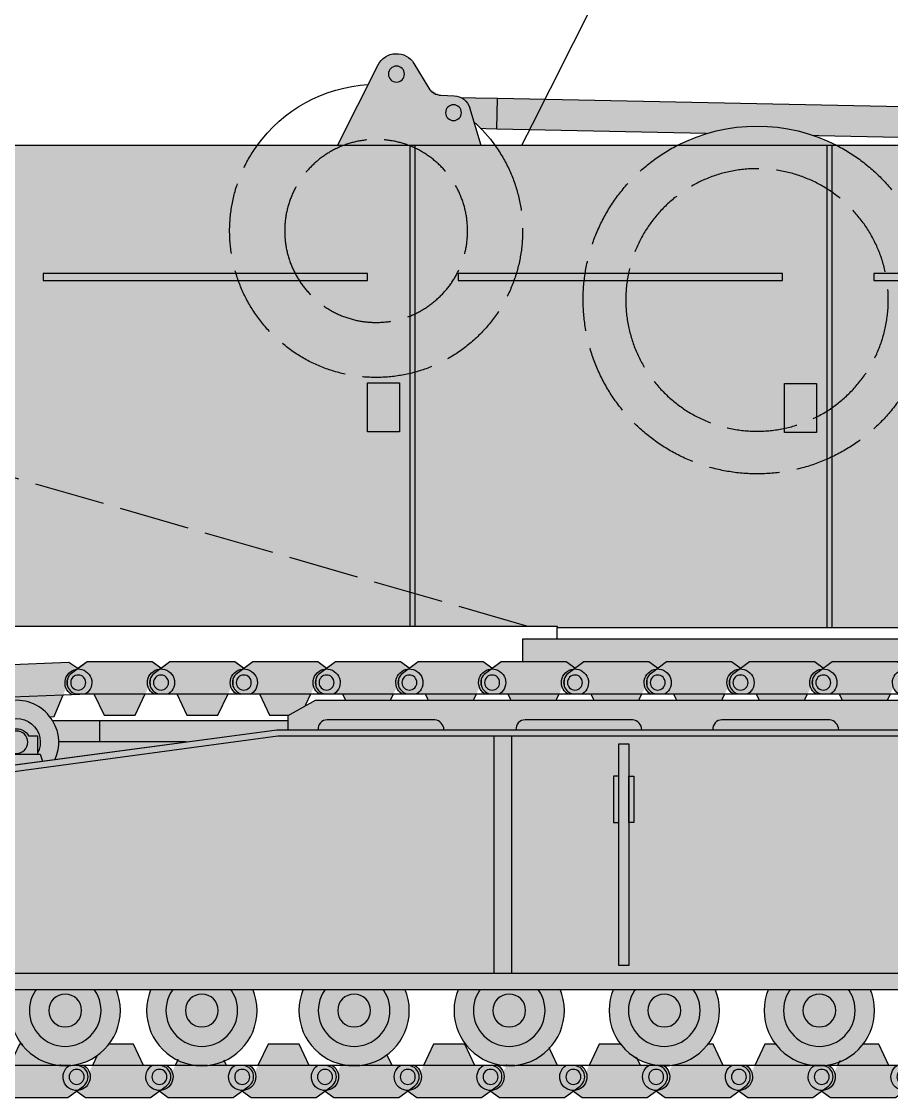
# Model space of a CAD drawing. Header units: millimetres. Extents: x -4144 to 24821, y -10508 to 12478.
# Drawn here: x -674 to 2289, y -521 to 3143 of the extents above; entities that cross this region are included whole.
import ezdxf
from ezdxf.enums import TextEntityAlignment as Align

# ---------------------------------------------------------------- set-up
doc = ezdxf.new("R2010")
doc.units = ezdxf.units.MM
doc.set_wipeout_variables(frame=1)
doc.linetypes.add('ACAD_ISO02W100', pattern=[15, 12, -3])
doc.layers.add('Техника. Кран LR 1280', color=250, linetype='Continuous')
doc.layers.add('Техника. Кран LR 1280 Штрих', color=31, linetype='Continuous')
doc.styles.get("Standard").update_dxf_attribs({"font": 'arial.ttf'})

# ---------------------------------------------------------------- blocks, each defined once
blk = doc.blocks.new('BLOCK-20181117.118430967')
at = {"color": 0, "linetype": 'ByBlock', "lineweight": -2, "ltscale": 20, "transparency": 16777216}
blk.add_wipeout([(-1161.1383157966784, 39.86733143864694), (-3885.087175180772, 39.86733143864694), (-3885.087175180772, 81.08205115640249), (-2259.9080630145045, 81.08205115640249), (-2259.9080630145045, 624.0530674245383), (-2197.7662791206385, 692.3813681737274), (-1858.967477249419, 724.5835040418679), (-1858.967477249419, 1793.1038305710517), (-2197.7662791206385, 1793.1038305710517), (-2197.7662791206385, 692.3813681737274), (-2322.0498469083695, 677.21308875867), (-2322.0498469083695, 1793.1038305710517), (-3033.136698855902, 1793.1038305710517), (-3033.136698855902, 1793.1038305710517), (-3170.7414486279968, 1470.2305449326877), (-3285.2173569703746, 1138.4512626561382), (-3375.9935786947476, 799.4204332199324), (-3442.617449392223, 454.828666643828), (-3448.124170190737, 418.88240031002897), (-2823.1862759043875, 418.88240031880014), (-2791.481295613529, 430.6457322288352), (-2791.481295613529, 430.6457322288352), (-2689.469730476454, 518.2419253426024), (-2575.4717566270483, 589.543499153915), (-2452.06746728284, 642.9366994812099), (-2322.0498469083686, 677.21308875867), (-2322.0498469083695, 677.21308875867), (-2259.9080630145045, 624.0530674245383), (-2259.908063014505, 96.03807330458312), (-3255.5491984352493, 96.03807330458312), (-3521.817240787925, 294.9185368482913), (-3521.817240787925, 294.9185368482913), (-3546.1515130399803, 316.62885473408005), (-3563.603146909815, 344.17763300122533), (-3572.835435264073, 375.45477418265455), (-3573.141231379851, 408.06460701685864), (-3573.141231379851, 408.06460701685864), (-3573.141231379851, 408.06460701685864), (-3510.7260102492796, 756.7134653884968), (-3424.08197211583, 1100.1439487887837), (-3313.63336455943, 1436.674469487094), (-3179.920992873462, 1764.6572250257632), (-3144.6636735593856, 1841.4425715405732), (-3144.6636735593856, 1841.4425715405732), (-3112.730411230957, 1874.7189195089659), (-3074.675167266576, 1900.773611674893), (-3032.1015385614246, 1918.508738286384), (-2986.803520678164, 1927.1769649157222), (-2077.5007872379433, 2037.9601287555624), (-1591.1409128773018, 2023.2150382203035), (-1591.1409128773018, 2023.2150382203035), (-1563.0720416646707, 1919.6302849726635), (-1541.097513267205, 1814.5837108341657), (-1525.2922659877488, 1708.4335492941982), (-1515.710199431597, 1601.5417973343801), (-1515.710199431597, 1601.5417973343783), (-1515.710199431597, 841.4578176013993), (-1488.2985226381793, 895.0592904743253), (-1333.93773275186, 1820.8352116816968), (-1333.93773275186, 1820.8352116816968), (-1314.2054790489478, 1874.7013849384812), (-1273.7940205730672, 1915.4179722387207), (-1220.0777981943963, 1935.5548516119288), (-1162.859158094956, 1931.437366615396), (-1112.5795813298596, 1903.8168920023727), (-1078.4142815591908, 1857.7337199207286), (-1073.4295986867878, 1844.9419345354754), (-1014.0744450726647, 1673.4731477847663), (-984.1958423180772, 1689.2847774320799), (-984.1958423167382, 1707.6891415131322), (-942.9778677961428, 1707.6891415132632), (-942.9778677961428, 1707.6891415132632), (-834.887643779022, 1739.5122845187143), (-722.7229877132552, 1750.2500165169158), (-610.5583316474962, 1739.512284518647), (-502.4681076303938, 1707.6891415131322), (-502.46810763039355, 1707.6891415131322), (-82.33223490788123, 1707.6891415131322), (-82.33223490788123, 1680.2774647197148), (207.24294763318284, 1680.2774647204715), (207.2429476331829, 1680.2774647204715), (319.730582219135, 1724.8544116581534), (438.9313557384544, 1745.6329516796122), (559.86711728988, 1741.7453160222794), (677.4872581182242, 1713.3538630029643), (753.7076089395757, 1680.2774647204715), (1371.9824703341708, 1680.2774647203942), (1444.4155635952293, 1761.1480188081405), (1458.672534929463, 1808.9302851441325), (1458.672534929463, 1808.9302851441325), (1466.408380564658, 1825.120884910837), (1478.7345379964281, 1838.1610026811832), (1494.4643834621306, 1846.7952826235023), (1512.0836244082564, 1850.192513404535), (1512.0836244082564, 1850.192513404535), (1556.8277146217006, 1851.7462514700082), (1598.042434339469, 1875.852974323796), (1648.8030218182969, 1959.8880510615909), (1648.8030218182969, 1959.8880510615909), (1675.3473415628514, 1985.1579434244422), (1711.051456357793, 1993.42743902217), (1746.0025270990063, 1982.4006069850902), (1770.4967887508894, 1955.138921108016), (1804.2236128737247, 1887.975437202822), (1804.2236128737247, 1887.975437202822), (1913.7416274818959, 1869.7294157529177), (2016.5098665317428, 1827.707970453408), (2107.4359819621523, 1763.9933382626623), (2182.0144238882817, 1681.7426919288055), (2183.067502463412, 1680.2774647203942), (3957.2935245982003, 1680.2774647197148), (3957.2935245982003, 2719.393865150917), (4001.813198255585, 2815.4319384555065), (4084.0482286358306, 2890.8626519012105), (4464.701158859272, 3014.312401999211), (4361.85876862015, 2760.608584868678), (4190.389981869855, 2702.2858682869482), (4176.586938945511, 2691.982188357506), (4169.782622010978, 2671.3748284986286), (4169.782622010978, 2599.2490689925544), (4162.978305076438, 2599.2490689925544), (4162.978305076438, 1680.2774647197148), (4476.766929374797, 1680.2774647197148), (4488.807881713052, 1635.7577910623295), (4488.807881713052, 41.214719717761), (3079.3422309878515, 41.214719717761), (3055.429917189336, 44.714082712663185), (1161.1383157966773, 44.714082712663185), (1161.1383157966773, 0), (-1161.1383157966784, 0)], dxfattribs=at)
at = {"layer": 'Техника. Кран LR 1280 Штрих', "lineweight": -2}
h = blk.add_hatch(color=253, dxfattribs=at)
h.dxf.hatch_style = 1
h.paths.add_polyline_path([(1908.521254704831, 1680.277464719722), (2183.067502463894, 1680.277464719722), (2182.014423888282, 1681.742691928806), (2107.435981962152, 1763.993338262662), (2016.509866531743, 1827.707970453408), (1913.741627481897, 1869.729415752918), (1804.223612873185, 1887.975437202912)], flags=17)
h.paths.add_polyline_path([(1420.285917603047, 1680.277464719722), (2183.067502463894, 1680.277464719722), (2182.014423888282, 1681.742691928807), (2107.435981962152, 1763.993338262662), (2016.509866531743, 1827.707970453408), (1913.741627481897, 1869.729415752918), (1804.223612873725, 1887.975437202822), (1770.49678875089, 1955.138921108016), (1746.002527099007, 1982.400606985091), (1711.051456357794, 1993.42743902217), (1675.347341562852, 1985.157943424442), (1648.803021818297, 1959.888051061591), (1598.04243433947, 1875.852974323795), (1556.827714621701, 1851.746251470009), (1512.08362440826, 1850.192513404535), (1494.464383462131, 1846.795282623502), (1478.734537996429, 1838.161002681183), (1466.408380564658, 1825.120884910838), (1458.672534929463, 1808.930285144133), (1444.41556359523, 1761.14801880814)])
h = blk.add_hatch(color=256, dxfattribs=at)
h.dxf.hatch_style = 1
h.paths.add_polyline_path([(1770.496788750866, 1955.138921108043), (1746.002527099007, 1982.400606985091), (1711.051456357794, 1993.42743902217), (1675.347341562852, 1985.157943424442), (1648.803021818285, 1959.888051061579), (1598.042434339485, 1875.852974323789, -0.238796611964076), (1556.827714621686, 1851.746251470002), (1512.083624408259, 1850.192513404535), (1494.464383462131, 1846.795282623502), (1478.734537996429, 1838.161002681183), (1466.408380564658, 1825.120884910838), (1458.672534929486, 1808.93028514418), (1420.285917603047, 1680.277464719722), (1664.875131430278, 1680.277464719722, -0.187187473649634), (1890.174841367321, 1680.277464719722), (1908.521254704831, 1680.277464719722)])
h.paths.add_polyline_path([(1681.095230227859, 1923.925827046245, -1), (1735.583046607412, 1923.925827046245, -1)], flags=16)
h.paths.add_polyline_path([(1540.947424647703, 1792.394979450619, -1), (1487.233861694652, 1792.394979450619, -1)], flags=16)
h.paths.add_polyline_path([(1664.875131430278, 1680.277464719722), (1890.174841367321, 1680.277464719722, 0.187187473649634)], flags=17)
h = blk.add_hatch(color=256, dxfattribs=at)
h.dxf.hatch_style = 1
edge = h.paths.add_edge_path()
edge.add_line((-1549.926193159554, 39.86733143863967), (-1549.926193159554, 96.03807330457494))
edge.add_line((-1549.926193159554, 96.03807330457494), (-1810.823865714206, 636.4069460411265))
edge.add_arc((-1700.097204527634, 689.8673314386513), 122.9569286554355, 89.99999999999739, 205.7719021949848, ccw=False)
edge.add_line((-1700.097204527628, 812.8242600940866), (-1577.532279008228, 812.8242600940866))
edge.add_arc((-1585.42397348342, 910.9191626389165), 98.41183235246379, 274.599516014754, 350.7258722670011)
edge.add_line((-1488.298522638172, 895.0592904743389), (-1333.93773275186, 1820.835211681697))
edge.add_arc((-1200.884775865016, 1802.642505328137), 134.2909673090456, 18.359813349351896, 172.2140683511207, ccw=False)
edge.add_line((-1073.429598686795, 1844.941934535484), (-1011.607519110155, 1666.668830850656))
edge.add_line((-1011.607519110155, 1666.668830850656), (-984.195842316738, 1666.668830850656))
edge.add_line((-984.195842316738, 1666.668830850656), (-984.195842316738, 1707.689141513139))
edge.add_line((-984.195842316738, 1707.689141513139), (-82.33223490788077, 1707.689141513139))
edge.add_line((-82.33223490788077, 1707.689141513139), (-82.33223490788077, 1680.277464719722))
edge.add_line((-82.33223490788077, 1680.277464719722), (4476.766929374789, 1680.277464719722))
edge.add_line((4476.766929374789, 1680.277464719722), (4488.807881713044, 1635.757791062322))
edge.add_line((4488.807881713044, 1635.757791062322), (4488.807881713044, 41.21471971776919))
edge.add_line((4488.807881713044, 41.21471971776919), (3079.342230987866, 41.21471971776919))
edge.add_line((3079.342230987866, 41.21471971776919), (3055.429917189336, 44.71408271265682))
edge.add_line((3055.429917189336, 44.71408271265682), (1161.138315796692, 44.71408271265682))
edge.add_line((1161.138315796692, 44.71408271265682), (1161.138315796692, 39.86733143863967))
edge.add_line((1161.138315796692, 39.86733143863967), (-1549.926193159554, 39.86733143863967))
h = blk.add_hatch(color=254, dxfattribs=at)
h.dxf.hatch_style = 1
h.paths.add_polyline_path([(438.9313557384548, 1745.632951679613), (319.7305822191355, 1724.854411658153), (207.242947631291, 1680.277464719722), (753.7076089413031, 1680.277464719722), (677.4872581182246, 1713.353863002964), (559.8671172898805, 1741.745316022279)], flags=17)
h.paths.add_polyline_path([(1161.138315796677, 39.86733143863944), (1161.138315796677, 44.71408271266409), (3055.429917189336, 44.71408271266409), (4488.807881713052, 41.21471971776168), (4488.807881713052, 1635.757791062328), (4476.766929374797, 1680.277464719715), (4162.978305076438, 1680.277464719715), (-82.33223490788077, 1680.277464719722), (-82.33223490788077, 1707.689141513132), (-502.4681076303931, 1707.689141513132), (-984.1958423167378, 1707.689141513139), (-984.1958423180768, 1689.28477743208), (-984.195842316738, 1666.668830850656), (-1026.932290040283, 1666.668830850656), (-1014.074445072665, 1673.473147784766), (-1073.429598686789, 1844.941934535482), (-1078.41428155919, 1857.73371992073), (-1112.579581329859, 1903.816892002373), (-1162.859158094956, 1931.437366615396), (-1220.077798194395, 1935.554851611928), (-1273.794020573066, 1915.41797223872), (-1314.205479048947, 1874.701384938481), (-1333.93773275186, 1820.835211681696), (-1488.298522637936, 895.0592904757805, -0.3449444304995903), (-1577.532279008228, 812.8242600940866), (-1700.097204527634, 812.8242600940866, 0.5530087004980067), (-1810.823865714205, 636.4069460411231), (-1549.926193159554, 96.03807330457471), (-1549.926193159554, 39.86733143864694), (-1161.138315796678, 39.86733143864694)])
at = {"color": 0, "linetype": 'ByBlock', "lineweight": -2, "ltscale": 20, "transparency": 16777216}
for p, q in [((1908.521254704831, 1680.277464719722), (1770.496788750883, 1955.13892110801)), ((1420.285917603047, 1680.277464719722), (1458.672534929428, 1808.930285143986)), ((226.1949358094862, 1680.277464719722), (226.1949358094862, 39.86733143863967)), ((243.3029326734686, 1680.277464719722), (243.3029326734686, 39.86733143863967)), ((1645.964266464129, 1680.277464719722), (1645.964266464129, 44.71408271265682)), ((1663.072263328111, 1680.277464719722), (1663.072263328111, 44.71408271265682))]:
    blk.add_line(p, q, dxfattribs=at)
for points in [[(1648.803021818298, 1959.8880510616), (1598.042434339484, 1875.852974323789, -0.2387966119640776), (1556.827714621686, 1851.746251470002), (1512.083624408129, 1850.19251340453)], [(-1549.926193159554, 39.86733143863967), (-1549.926193159554, 96.03807330457494), (-1810.823865714206, 636.4069460411265, -0.5530087004980124), (-1700.097204527628, 812.8242600940866), (-1577.532279008228, 812.8242600940866, 0.344944430495439), (-1488.298522638172, 895.0592904743389), (-1333.93773275186, 1820.835211681697, -0.7943981428147266), (-1073.429598686795, 1844.941934535484), (-1011.607519110155, 1666.668830850656), (-984.195842316738, 1666.668830850656), (-984.195842316738, 1707.689141513139), (-82.33223490788077, 1707.689141513139), (-82.33223490788077, 1680.277464719722), (4476.766929374789, 1680.277464719722), (4488.807881713044, 1635.757791062322), (4488.807881713044, 41.21471971776919), (3079.342230987866, 41.21471971776919), (3055.429917189336, 44.71408271265682), (1161.138315796692, 44.71408271265682), (1161.138315796692, 39.86733143863967), (-1549.926193159554, 39.86733143863967)]]:
    blk.add_lwpolyline(points, format="xyb", dxfattribs=at)
for points in [[(-1021.91119903959, 1244.801180909446), (82.33223490788077, 1244.801180909446), (82.33223490788077, 1220.888867110945), (-1021.91119903959, 1220.888867110945)], [(394.1643595648784, 1244.801180909446), (1498.40779351235, 1244.801180909446), (1498.40779351235, 1220.888867110945), (394.1643595648784, 1220.888867110945)], [(1807.129373285003, 1244.801180909446), (2911.372807232445, 1244.801180909446), (2911.372807232445, 1220.888867110945), (1807.129373285003, 1220.888867110945)], [(277.7133354566904, 703.595079546154), (387.3600426303456, 703.595079546154), (387.3600426303456, 870.0228225301544), (277.7133354566904, 870.0228225301544)], [(1697.482666111333, 706.0184551831626), (1807.129373285003, 706.0184551831626), (1807.129373285003, 872.446198167163), (1697.482666111333, 872.446198167163)], [(-1161.138315796677, 0), (1161.138315796692, 0), (1161.138315796692, 39.86733143863967), (-1161.138315796677, 39.86733143863967)]]:
    blk.add_lwpolyline(points, close=True, dxfattribs=at)
for centre, radius in [((1708.339138417636, 1923.925827046245), 27.24390818977668), ((1514.090643171177, 1792.394979450619), 26.85678147652592)]:
    blk.add_circle(centre, radius, dxfattribs=at)
for centre, radius, start, end in [((1708.339138417636, 1923.925827046245), 69.55451628657181, 26.66397887939307, 148.8663247732808), ((1777.524986398799, 1389.91962813327), 498.7708949042456, 35.60167301510486, 86.93155695004721), ((1514.090643171177, 1792.394979450619), 57.83237030823817, 91.98879622208693, 163.3862806321856), ((1777.524986398799, 1389.91962813327), 498.7708949042456, 131.9021578773337, 144.3983269848951), ((480.4752782863798, 1155.006576747692), 592.0856460562877, 62.51771526948283, 117.4822847305172)]:
    blk.add_arc(centre, radius, start, end, dxfattribs=at)
at = {"layer": 'Техника. Кран LR 1280', "linetype": 'ACAD_ISO02W100', "lineweight": -2, "ltscale": 20, "transparency": 16777216}
blk.add_lwpolyline([(1264.578131433824, 44.71408271265682), (3209.202678552319, 607.2337806366268)], dxfattribs=at)
for centre, radius in [((1777.524986398799, 1389.91962813327), 311.4444783450075), ((480.4752782865835, 1155.00657674775), 446.877620028725)]:
    blk.add_circle(centre, radius, dxfattribs=at)
for centre, radius, start, end in [((480.4752782863798, 1155.006576747692), 592.0856460562877, 117.4822847305172, 62.51771526948283), ((1777.524986398799, 1389.91962813327), 498.7708949042456, 144.3983269848951, 35.60167301510486)]:
    blk.add_arc(centre, radius, start, end, dxfattribs=at)
blk = doc.blocks.new('BLOCK-20181117.15184104')
at = {"color": 0, "linetype": 'ByBlock', "lineweight": -2}
blk.add_wipeout([(251.64393808422437, -70.24174734763704), (30.35606191578013, -70.24174734763704), (-22.88762017563795, -31.266707726249365), (-22.88762017563795, -31.266707726249365), (-36.883996984470286, -11.8752236102045), (-36.83062430946947, 12.039737634907397), (-22.747832721461634, 31.368555526500643), (2.2453150450019166e-12, 38.74855054505849), (2.2453150450019166e-12, 38.74855054505849), (53.717670515006375, 38.74855054505849), (87.95309152282559, 111.33631027682816), (194.04690847717887, 111.33631027682816), (228.28232948499812, 38.74855054505849), (284.43911724191366, 38.74855054505849), (284.43911724191366, -46.23526701318491)], dxfattribs=at)
at = {"layer": 'Техника. Кран LR 1280 Штрих', "lineweight": -2}
h = blk.add_hatch(color=252, dxfattribs=at)
h.dxf.hatch_style = 1
h.paths.add_polyline_path([(25.34164634267654, 38.74855054505861), (0, 38.74855054505861), (-22.74783272146306, 31.36855552650195), (-36.83062430947029, 12.03973763490831), (-36.88399698447029, -11.87522361020456), (-22.88762017564295, -31.26670772624857), (-2.439117241912754, -46.23526701318406, 0.7661839499770542)])
h.paths.add_polyline_path([(-25.57162943335425, 0, -1), (25.57162943335425, 0, -1)], flags=16)
h.paths.add_polyline_path([(284.4391172419128, 38.74855054505861), (256.6583536573235, 38.74855054505861, 0.7661839499770546), (284.4391172419128, -46.23526701318406)])
h.paths.add_polyline_path([(194.0469084771757, 111.336310276829), (87.95309152282425, 111.336310276829), (53.71767051500501, 38.74855054505861), (228.282329484995, 38.74855054505861)])
h = blk.add_hatch(color=256, dxfattribs=at)
h.dxf.hatch_style = 1
h.set_gradient(color1=(91, 91, 91), color2=(214, 214, 214), rotation=90.00000000000003, tint=1)
h.paths.add_polyline_path([(53.71767051500501, 38.74855054505861), (25.34164634267594, 38.74855054505861, -0.7661839499770527), (-2.43911724191247, -46.23526701318407), (30.35606191577972, -70.24174734763619), (251.6439380842203, -70.24174734763619), (284.4391172419128, -46.23526701318407, -0.5426867853487354), (238.7561452116305, 16.54140960567262), (228.282329484995, 38.74855054505861)])
h = blk.add_hatch(color=256, dxfattribs=at)
h.dxf.hatch_style = 1
h.set_gradient(color1=(91, 91, 91), color2=(214, 214, 214), rotation=270, tint=1, name='SPHERICAL')
h.paths.add_polyline_path([(25.57162943335754, 0, 1), (-25.57162943335754, 0, 1)])
at = {"color": 0, "linetype": 'ByBlock', "lineweight": -2, "ltscale": 20, "transparency": 16777216}
blk.add_line((53.71767051500501, 38.74855054505861), (228.282329484995, 38.74855054505861), dxfattribs=at)
at = {"color": 0, "linetype": 'ByBlock', "lineweight": -2}
blk.add_lwpolyline([(284.4391172419128, -46.23526701318406), (251.6439380842203, -70.24174734763619), (30.35606191577972, -70.24174734763619), (-22.88762017564295, -31.26670772624857, -0.7251794779725914), (0, 38.74855054505861), (53.71767051500501, 38.74855054505861), (87.95309152282425, 111.336310276829), (194.0469084771757, 111.336310276829), (228.282329484995, 38.74855054505861), (284.4391172419128, 38.74855054505861)], format="xyb", close=True, dxfattribs=at)
at = {"color": 0, "linetype": 'ByBlock', "lineweight": -2, "ltscale": 20, "transparency": 16777216}
blk.add_circle((0, 0), 25.57162943335754, dxfattribs=at)
at = {"color": 0, "linetype": 'ByBlock', "lineweight": -2}
for centre, start, end in [((0, 0), 266.9801905621776, 56.81521624378775), ((282, 0), 123.1847837562123, 273.0198094378225)]:
    blk.add_arc(centre, 46.29955948710767, start, end, dxfattribs=at)
blk = doc.blocks.new('BLOCK-20181117.118010893')
at = {"color": 0, "linetype": 'ByBlock', "lineweight": -2}
blk.add_wipeout([(172.11237614303275, 134.07480107783954), (127.2897428600246, 196.85281550919018), (61.024731785132815, 236.33820340915082), (-15.520097004719062, 245.87952071328453), (-89.45051417062868, 223.86950099406414), (-148.31269665062138, 174.01580480152546), (-182.19111530596106, 104.71645199228618), (-185.3788385687348, 27.6451475348822), (-157.33888392204386, -44.21519266593657), (-102.79467437934183, -98.75945685317913), (-30.934362270077635, -126.79948349234309), (46.136945380872994, -123.61183744260495), (115.43633213079661, -89.73348821407251), (165.29008729373675, -30.8713556794836), (187.30018107931696, 43.05903943589408), (187.94211094893427, 58.57932408523595)], dxfattribs=at)
at = {"layer": 'Техника. Кран LR 1280 Штрих', "lineweight": -2}
h = blk.add_hatch(color=253, dxfattribs=at)
h.dxf.hatch_style = 1
edge = h.paths.add_edge_path()
edge.add_arc((0, 58.57932408523601), 187.9421109489342, 0, 360)
at = {"color": 0, "linetype": 'ByBlock', "lineweight": -2}
for radius in [187.9421109489342, 122.0056045605368]:
    blk.add_circle((0, 58.57932408523601), radius, dxfattribs=at)
at = {"color": 0, "linetype": 'ByBlock', "lineweight": -2, "ltscale": 20, "transparency": 16777216}
blk.add_circle((0, 58.57932408523601), 55.98202072256883, dxfattribs=at)
blk = doc.blocks.new('BLOCK-20181117.118334618')
at = {"color": 0, "linetype": 'ByBlock', "lineweight": -2}
blk.add_wipeout([(3113.6554292434334, -445.7799637397102), (3099.852386319091, -438.97564680517826), (-3826.942253038023, -438.97564680517826), (-3826.942253038023, -384.15229321834295), (-3813.3336191689546, -384.15229321834295), (-3813.3336191689546, 272.1429414442655), (-2513.514675617402, 445.779963739712), (1721.4921844374746, 445.779963739712), (1728.296501372011, 438.78123774990763), (3826.942253038025, -10.30367992943502), (3823.4428900431208, -30.911039788311427), (3823.4428900431208, -445.7799637397102)], dxfattribs=at)
at = {"layer": 'Техника. Кран LR 1280 Штрих', "lineweight": -2}
h = blk.add_hatch(color=256, dxfattribs=at)
h.dxf.hatch_style = 1
h.paths.add_polyline_path([(3823.442890043123, -445.7799637397111), (3113.655429243438, -445.7799637397111), (3099.852386319093, -438.9756468051783), (-3826.942253038025, -438.9756468051783), (-3826.942253038025, -384.1522932183434), (-3813.333619168952, -384.1522932183434), (-3813.333619168952, 272.1429414442682), (-2513.5146756174, 445.7799637397111), (1721.492184437477, 445.7799637397111), (1728.29650137201, 438.7812377499067), (3826.942253038025, -10.30367992943502), (3823.442890043123, -30.91103978831234)])
at = {"color": 0, "linetype": 'ByBlock', "lineweight": -2, "ltscale": 20, "transparency": 16777216}
for points in [[(3823.442890043123, -445.7799637397111), (3113.655429243438, -445.7799637397111), (3099.852386319093, -438.9756468051783), (-3826.942253038025, -438.9756468051783), (-3826.942253038025, -384.1522932183434), (-3813.333619168952, -384.1522932183434), (-3813.333619168952, 272.1429414442682), (-2513.5146756174, 445.7799637397111), (1721.492184437477, 445.7799637397111), (1728.29650137201, 438.7812377499067), (3826.942253038025, -10.30367992943502), (3823.442890043123, -30.91103978831234), (3823.442890043123, -445.7799637397111)], [(3823.442890043123, -384.1522932183434), (-3778.92321638573, -384.1522932183434), (-3778.92321638573, 253.7038171305394), (-2510.209721677769, 425.1726038808338), (1724.693436472182, 425.1726038808338), (3823.442890043123, -30.91103978831234)], [(-1773.010584084674, -384.1522932183434), (-1773.010584084674, 425.1726038808338)], [(-1714.687867502937, 425.1726038808338), (-1714.687867502937, -384.1522932183434)]]:
    blk.add_lwpolyline(points, dxfattribs=at)
for points in [[(-1315.080054390433, 397.7609270874163), (-1315.080054390433, -356.7406164249333), (-1349.490457173655, -356.7406164249333), (-1349.490457173655, 397.7609270874163)], [(-1366.59845403763, 287.9198108584897), (-1366.59845403763, 130.2540670325325), (-1349.490457173655, 130.2540670325325), (-1349.490457173655, 287.9198108584897)], [(-1297.972057526458, 287.9198108584897), (-1297.972057526458, 130.2540670325325), (-1315.080054390433, 130.2540670325325), (-1315.080054390433, 287.9198108584897)]]:
    blk.add_lwpolyline(points, close=True, dxfattribs=at)
blk = doc.blocks.new('BLOCK-20181117.11843043')
at = {"layer": 'Техника. Кран LR 1280 Штрих', "lineweight": -2}
h = blk.add_hatch(color=256, dxfattribs=at)
h.dxf.hatch_style = 1
h.set_gradient(color1=(132, 132, 132), color2=(214, 214, 214), tint=1, name='CYLINDER')
h.paths.add_polyline_path([(-1279.114379165032, 1560.132668561353), (1279.114379165032, 1560.132668561353), (1279.114379165032, 1452.272667994956), (-1279.114379165032, 1452.272667994956)])
at = {"color": 0, "linetype": 'ByBlock', "lineweight": -2, "ltscale": 20, "transparency": 16777216}
for p, q in [((-1279.114379165032, 1560.132668561353), (1279.114379165032, 1560.132668561353)), ((1279.114379165032, 1560.132668561353), (1279.114379165032, 1482.820460990514))]:
    blk.add_line(p, q, dxfattribs=at)
at = {"color": 0, "linetype": 'ByBlock', "lineweight": -2}
blk.add_lwpolyline([(-1279.114379165032, 1560.132668561353), (1279.114379165032, 1560.132668561353), (1279.114379165032, 1452.272667994956), (-1279.114379165032, 1452.272667994956)], close=True, dxfattribs=at)
at = {"color": 0, "linetype": 'ByBlock', "lineweight": -2, "ltscale": 20, "transparency": 16777216, "rotation": 177.6649686787708}
blk.add_blockref('BLOCK-20181117.15184104', (3072.490024636005, 1400.374475868367), dxfattribs=at)
at = {"color": 0, "linetype": 'ByBlock', "lineweight": -2, "ltscale": 20, "transparency": 16777216, "rotation": 180}
blk.add_blockref('BLOCK-20181117.15184104', (2791.953476881354, 1412.578713642878), dxfattribs=at)
blk.add_blockref('BLOCK-20181117.15184104', (2510.05347688136, 1412.578713642878), dxfattribs=at)
at = {"color": 0, "linetype": 'ByBlock', "lineweight": -2}
for points in [[(-1279.114379165032, 1560.132668561353), (1279.114379165032, 1560.132668561353), (1279.114379165032, 1482.820460990513), (1352.097414965581, 1482.820460990513), (1382.403476881351, 1460.636045534277), (1412.709538797135, 1482.820460990513), (1633.997414965575, 1482.820460990513), (1664.303476881352, 1460.63604553428), (1694.609538797129, 1482.820460990513), (1915.897414965577, 1482.820460990513), (1946.203476881354, 1460.63604553428), (1976.509538797131, 1482.820460990513), (2197.797414965578, 1482.820460990513), (2228.103476881355, 1460.636045534278), (2258.409538797139, 1482.820460990513), (2479.69741496558, 1482.820460990513), (2510.003476881357, 1460.63604553428), (2540.309538797133, 1482.820460990513), (2761.597414965581, 1482.820460990513), (2792.732121477587, 1459.879309864696), (2823.916872480098, 1480.810554043908), (3045.021006973759, 1471.794687532536)], [(3048.946733556586, 0), (2827.658857388145, 0), (2797.352795472361, 22.18441545623682), (2767.046733556577, 0), (2545.758857388137, 0), (2515.45279547236, 22.18441545623227), (2485.146733556583, 0), (2263.858857388142, 0), (2233.552795472358, 22.18441545623682), (2203.246733556574, 0), (1981.958857388134, 0), (1951.652795472357, 22.18441545623682), (1921.346733556573, 0), (1700.058857388132, 0), (1669.752795472363, 22.18441545623682), (1639.446733556579, 0), (1418.158857388138, 0), (1387.852795472354, 22.18441545623682), (1357.546733556577, 0), (1136.258857388129, 0), (1105.95279547236, 22.18441545623682), (1075.646733556583, 0), (854.3588573881352, -9.094947017729282e-13), (824.0527954723584, 22.18441545623682), (793.7467335565743, 0), (572.4588573881265, 0), (542.1527954723642, 22.18441545623682), (511.8467335565801, 0), (290.5588573881396, 0), (260.2527954723555, 22.18441545623682), (229.9467335565714, 0), (8.658857388130855, 0)]]:
    blk.add_lwpolyline(points, dxfattribs=at)
at = {"color": 0, "linetype": 'ByBlock', "lineweight": -2, "ltscale": 20, "transparency": 16777216, "rotation": 180}
blk.add_blockref('BLOCK-20181117.15184104', (2228.153476881351, 1412.578713642878), dxfattribs=at)
at = {"color": 0, "linetype": 'ByBlock', "lineweight": -2, "ltscale": 20, "transparency": 16777216}
blk.add_blockref('BLOCK-20181117.15184104', (-21.69720452764886, 70.24174734763619), dxfattribs=at)
at = {"color": 0, "linetype": 'ByBlock', "lineweight": -2, "ltscale": 20, "transparency": 16777216, "rotation": 180}
blk.add_blockref('BLOCK-20181117.15184104', (1946.253476881349, 1412.578713642878), dxfattribs=at)
at = {"color": 0, "linetype": 'ByBlock', "lineweight": -2, "ltscale": 20, "transparency": 16777216}
blk.add_blockref('BLOCK-20181117.15184104', (260.2027954723599, 70.24174734763619), dxfattribs=at)
at = {"color": 0, "linetype": 'ByBlock', "lineweight": -2, "ltscale": 20, "transparency": 16777216, "rotation": 180}
blk.add_blockref('BLOCK-20181117.15184104', (1664.353476881355, 1412.578713642878), dxfattribs=at)
at = {"color": 0, "linetype": 'ByBlock', "lineweight": -2}
blk.add_blockref('BLOCK-20181117.118010893', (268.3140635972668, 237.4871004353827), dxfattribs=at)
at = {"color": 0, "linetype": 'ByBlock', "lineweight": -2, "ltscale": 20, "transparency": 16777216}
blk.add_blockref('BLOCK-20181117.15184104', (542.1027954723468, 70.24174734763619), dxfattribs=at)
at = {"color": 0, "linetype": 'ByBlock', "lineweight": -2, "ltscale": 20, "transparency": 16777216, "rotation": 180}
blk.add_blockref('BLOCK-20181117.15184104', (1382.453476881354, 1412.578713642878), dxfattribs=at)
at = {"color": 0, "linetype": 'ByBlock', "lineweight": -2, "ltscale": 20, "transparency": 16777216}
blk.add_blockref('BLOCK-20181117.15184104', (824.0027954723555, 70.24174734763619), dxfattribs=at)
at = {"color": 0, "linetype": 'ByBlock', "lineweight": -2, "ltscale": 20, "transparency": 16777216, "rotation": 180}
blk.add_blockref('BLOCK-20181117.15184104', (1100.553476881352, 1412.578713642878), dxfattribs=at)
at = {"color": 0, "linetype": 'ByBlock', "lineweight": -2}
blk.add_blockref('BLOCK-20181117.118010893', (796.3551473677362, 237.4871004353827), dxfattribs=at)
at = {"color": 0, "linetype": 'ByBlock', "lineweight": -2, "ltscale": 20, "transparency": 16777216}
blk.add_blockref('BLOCK-20181117.15184104', (1105.90279547235, 70.24174734763619), dxfattribs=at)
at = {"color": 0, "linetype": 'ByBlock', "lineweight": -2, "ltscale": 20, "transparency": 16777216, "rotation": 180}
blk.add_blockref('BLOCK-20181117.15184104', (818.6534768813581, 1412.578713642878), dxfattribs=at)
at = {"color": 0, "linetype": 'ByBlock', "lineweight": -2, "ltscale": 20, "transparency": 16777216}
blk.add_blockref('BLOCK-20181117.15184104', (1387.802795472358, 70.24174734763619), dxfattribs=at)
at = {"color": 0, "linetype": 'ByBlock', "lineweight": -2, "ltscale": 20, "transparency": 16777216, "rotation": 180}
blk.add_blockref('BLOCK-20181117.15184104', (536.7534768813566, 1412.578713642878), dxfattribs=at)
at = {"color": 0, "linetype": 'ByBlock', "lineweight": -2}
blk.add_blockref('BLOCK-20181117.118010893', (1324.396231138206, 237.4871004353827), dxfattribs=at)
at = {"color": 0, "linetype": 'ByBlock', "lineweight": -2, "ltscale": 20, "transparency": 16777216}
blk.add_blockref('BLOCK-20181117.15184104', (1669.702795472353, 70.24174734763619), dxfattribs=at)
at = {"color": 0, "linetype": 'ByBlock', "lineweight": -2, "ltscale": 20, "transparency": 16777216, "rotation": 180}
blk.add_blockref('BLOCK-20181117.15184104', (254.8534768813552, 1412.578713642878), dxfattribs=at)
at = {"color": 0, "linetype": 'ByBlock', "lineweight": -2, "ltscale": 20, "transparency": 16777216}
blk.add_blockref('BLOCK-20181117.15184104', (1951.602795472354, 70.24174734763619), dxfattribs=at)
at = {"color": 0, "linetype": 'ByBlock', "lineweight": -2}
blk.add_blockref('BLOCK-20181117.118010893', (1852.437314908675, 237.4871004353827), dxfattribs=at)
at = {"color": 0, "linetype": 'ByBlock', "lineweight": -2, "ltscale": 20, "transparency": 16777216}
blk.add_blockref('BLOCK-20181117.15184104', (2233.502795472363, 70.24174734763619), dxfattribs=at)
at = {"color": 0, "linetype": 'ByBlock', "lineweight": -2}
blk.add_wipeout([(-3151.050628911585, 1109.789873661648), (-3185.342637461434, 1167.490232446802), (-3189.482496932913, 1234.4837755526482), (-3162.5554362353137, 1295.9671607595988), (-3110.511439143109, 1338.3546072618942), (-3044.8504960093064, 1352.2799008350312), (-2980.0814888336968, 1334.6660152953705), (-2930.516211469735, 1289.4050328253447), (-2926.034539647336, 1282.3221285770346), (-2074.6362333398656, 1282.3221285770346), (-2074.6362333398656, 1299.6245344962817), (-1988.90183996472, 1350.9485250882071), (1985.4024769698183, 1350.9485250882071), (2077.9411872795017, 1299.6245344962817), (2077.9411872795017, 1282.3221285770346), (2879.0320015512525, 1282.322128577036), (2879.0320015512525, 1282.322128577036), (2925.8562305475584, 1330.4133422570821), (2989.4801700093617, 1351.7971581391757), (3055.845047918538, 1341.748464969488), (3110.2864361301486, 1302.4876893287642), (3140.774600684119, 1242.6901552955915), (3140.572672434326, 1175.5691267032025), (3111.8995252003274, 1118.5218360031295), (2115.6565440023514, 1251.605497843987), (-2119.350316052525, 1251.605497843987), (-2126.1546329870625, 1244.6067718541826), (-3184.346790500664, 1018.1663935441852)], dxfattribs=at)
at = {"layer": 'Техника. Кран LR 1280 Штрих', "lineweight": -2}
h = blk.add_hatch(color=253, dxfattribs=at)
h.dxf.hatch_style = 1
edge = h.paths.add_edge_path()
edge.add_arc((-3048.887013518424, 1209.547177097791), 142.7897891974528, 30.641515138044497, 224.3172327366023, ccw=False)
edge.add_line((-2926.034539647335, 1282.322128577034), (-2074.636233339865, 1282.322128577034))
edge.add_line((-2074.636233339865, 1282.322128577034), (-2074.636233339865, 1299.624534496281))
edge.add_line((-2074.636233339865, 1299.624534496281), (-1988.901839964718, 1350.948525088206))
edge.add_line((-1988.901839964718, 1350.948525088206), (1985.402476969815, 1350.948525088206))
edge.add_line((1985.402476969815, 1350.948525088206), (2077.941187279503, 1299.624534496281))
edge.add_line((2077.941187279503, 1299.624534496281), (2077.941187279503, 1282.322128577034))
edge.add_line((2077.941187279503, 1282.322128577034), (2879.032001551248, 1282.322128577034))
edge.add_arc((3001.884475422339, 1209.547177097791), 142.789789197454, -39.604012106766675, 149.3584848619559, ccw=False)
edge.add_line((3111.89952520033, 1118.521836003129), (2115.656544002348, 1251.605497843986))
edge.add_line((2115.656544002348, 1251.605497843986), (-2119.350316052529, 1251.605497843986))
edge.add_line((-2119.350316052529, 1251.605497843986), (-2126.154632987062, 1244.606771854182))
edge.add_line((-2126.154632987062, 1244.606771854182), (-3184.346790500662, 1018.166393544185))
edge.add_line((-3184.346790500662, 1018.166393544185), (-3151.050628911587, 1109.789873661647))
at = {"color": 0, "linetype": 'ByBlock', "lineweight": -2, "ltscale": 20, "transparency": 16777216}
for p, q in [((2719.296660623288, 1282.322128577034), (2719.296660623288, 1210.390778126224)), ((2930.214538235159, 1230.998137985109), (2930.214538235159, 1169.17605840847)), ((2921.301922011909, 1169.17605840847), (2913.030753054285, 1145.087829362665)), ((3082.467028832769, 1169.17605840847), (2921.301922011909, 1169.17605840847))]:
    blk.add_line(p, q, dxfattribs=at)
at = {"color": 0, "linetype": 'ByBlock', "lineweight": -2}
blk.add_lwpolyline([(-3151.050628911587, 1109.789873661647, -1.12707689131897), (-2926.034539647335, 1282.322128577034), (-2074.636233339865, 1282.322128577034), (-2074.636233339865, 1299.624534496281), (-1988.901839964718, 1350.948525088206), (1985.402476969815, 1350.948525088206), (2077.941187279503, 1299.624534496281), (2077.941187279503, 1282.322128577034), (2879.032001551248, 1282.322128577034, -1.081438828539655), (3111.89952520033, 1118.521836003129), (2115.656544002348, 1251.605497843986), (-2119.350316052529, 1251.605497843986), (-2126.154632987062, 1244.606771854182), (-3184.346790500662, 1018.166393544185)], format="xyb", close=True, dxfattribs=at)
at = {"color": 0, "linetype": 'ByBlock', "lineweight": -2, "ltscale": 20, "transparency": 16777216}
for points in [[(202.1854174833425, 1251.605497843986, -0.3506297457936712), (233.0964572716621, 1285.821491571936), (600.1407536260303, 1285.821491571936, -0.4358228060599446), (630.8573843590711, 1251.605497843986)], [(872.6050445903529, 1251.605497843986, -0.3506297457936712), (903.5160843786725, 1285.821491571936), (1270.560380733048, 1285.821491571936, -0.4358228060599446), (1301.277011466089, 1251.605497843986)], [(1546.426830164637, 1251.605497843986, -0.3506297457936712), (1577.337869952957, 1285.821491571936), (1944.382166307332, 1285.821491571936, -0.4358228060599446), (1975.098797040373, 1251.605497843986)]]:
    blk.add_lwpolyline(points, format="xyb", dxfattribs=at)
for points in [[(2077.941187279503, 1282.322128577034), (2077.941187279503, 1251.605497843986)], [(2424.183335893322, 1210.390778126224), (2859.097178240983, 1210.390778126224)], [(2961.259451247432, 1230.998137985109), (2930.214538235159, 1230.998137985109)]]:
    blk.add_lwpolyline(points, dxfattribs=at)
blk.add_circle((3001.884475422339, 1209.547177097791), 37.92529518356415, dxfattribs=at)
for radius, start, end in [(142.7897891974514, 149.3584848619689, 204.3863297792008), (80.83547692137282, 332.4509095904758, 207.5490904095242), (45.94057370343705, 27.83509960488084, 152.1649003951192)]:
    blk.add_arc((3001.884475422339, 1209.547177097791), radius, start, end, dxfattribs=at)
blk.add_blockref('BLOCK-20181117.15184104', (2515.402795472357, 70.24174734763619), dxfattribs=at)
at = {"color": 0, "linetype": 'ByBlock', "lineweight": -2}
blk.add_blockref('BLOCK-20181117.118010893', (2371.110042630338, 237.4871004353827), dxfattribs=at)
at = {"color": 0, "linetype": 'ByBlock', "lineweight": -2, "ltscale": 20, "transparency": 16777216}
blk.add_blockref('BLOCK-20181117.15184104', (2797.302795472366, 70.24174734763619), dxfattribs=at)
at = {"color": 0, "linetype": 'ByBlock', "lineweight": -2}
blk.add_blockref('BLOCK-20181117.118010893', (2836.296487264553, 237.4871004353827), dxfattribs=at)
at = {"color": 0, "linetype": 'ByBlock', "lineweight": -2, "xscale": -1}
blk.add_blockref('BLOCK-20181117.118334618', (-397.8581316150521, 805.825534104275), dxfattribs=at)
blk = doc.blocks.new('*U102')
at = {"layer": 'Техника. Кран LR 1280', "lineweight": -2}
for tag, p in [('СТРЕЛА', (21700.09720452765, -2028.365654193055)), ('ВЫЛЕТ', (21700.09720452765, -2127.006201579572))]:
    blk.add_attdef(tag, text='', height=50, dxfattribs=at).set_placement(p, align=Align.MIDDLE)
at = {"color": 0, "linetype": 'ByBlock', "lineweight": -2}
blk.add_wipeout([(7022.425413815156, 3229.4511938201695), (7063.246756069981, 3208.9560473494284), (7074.412597620078, 3175.2729024663113), (7060.012207273632, 3140.0001557643327), (7020.234306266219, 3123.285718661389), (-1515.6358252860691, 3300.838827125527), (-1513.5018473608288, 3404.2362073797603)], dxfattribs=at)
at = {"layer": 'Техника. Кран LR 1280 Штрих', "lineweight": -2}
h = blk.add_hatch(color=256, dxfattribs=at)
edge = h.paths.add_edge_path()
edge.add_line((-1513.501847360828, 3404.23620737976), (-1363.840356993378, 3402.532039644708))
edge.add_line((-1363.840356993378, 3402.532039644708), (7022.425413815157, 3229.451193820168))
edge.add_arc((7021.329860040689, 3176.368456240778), 53.09404172781632, -91.1823372384585, 88.8176627615415, ccw=False)
edge.add_line((7020.234306266221, 3123.285718661389), (-1366.03146454232, 3296.366564485929))
edge.add_line((-1366.03146454232, 3296.366564485929), (-1515.635825286069, 3300.838827125527))
edge.add_arc((-1514.090643171155, 3352.527648011967), 51.71191151368121, 89.34761174148792, 268.2877137816332, ccw=False)
at = {"color": 0, "linetype": 'ByBlock', "lineweight": -2, "ltscale": 20, "transparency": 16777216}
for p, q in [((3123.414239486636, 11995.43539686675), (-1499.325498771223, 2810.042624973859)), ((-1366.03146454232, 3296.366564485929), (-1363.840356993378, 3402.532039644708))]:
    blk.add_line(p, q, dxfattribs=at)
blk.add_lwpolyline([(-1513.501847360828, 3404.23620737976), (-1363.840356993378, 3402.532039644708), (7022.425413815156, 3229.451193820168, -0.9999999999999999), (7020.234306266221, 3123.285718661389), (-1366.03146454232, 3296.366564485929), (-1515.635825286069, 3300.838827125527, -0.9907931584659475)], format="xyb", close=True, dxfattribs=at)
at = {"color": 0, "linetype": 'ByBlock', "lineweight": -2, "ltscale": 20, "transparency": 16777216, "xscale": -1}
blk.add_blockref('BLOCK-20181117.118430967', (0, 1560.132668561353), dxfattribs=at)
blk.add_blockref('BLOCK-20181117.11843043', (0, 0), dxfattribs=at)
at = {"layer": 'Техника. Кран LR 1280', "lineweight": -2}
for tag, height, p in [('МАРКА', 250, (-3740.851708006118, 3018.110567181704)), ('МОДЕЛЬ', 200, (-3740.851708006118, 2608.460380315968))]:
    blk.add_attdef(tag, text='', height=height, dxfattribs=at).set_placement(p, align=Align.MIDDLE)

msp = doc.modelspace()

# ---------------------------------------------------------------- block references
at = {"layer": 'Техника. Кран LR 1280', "linetype": 'Continuous'}
msp.add_blockref('*U102', (2311.505347885876, -520.5115478210173), dxfattribs=at)

doc.saveas('drawing.dxf')
